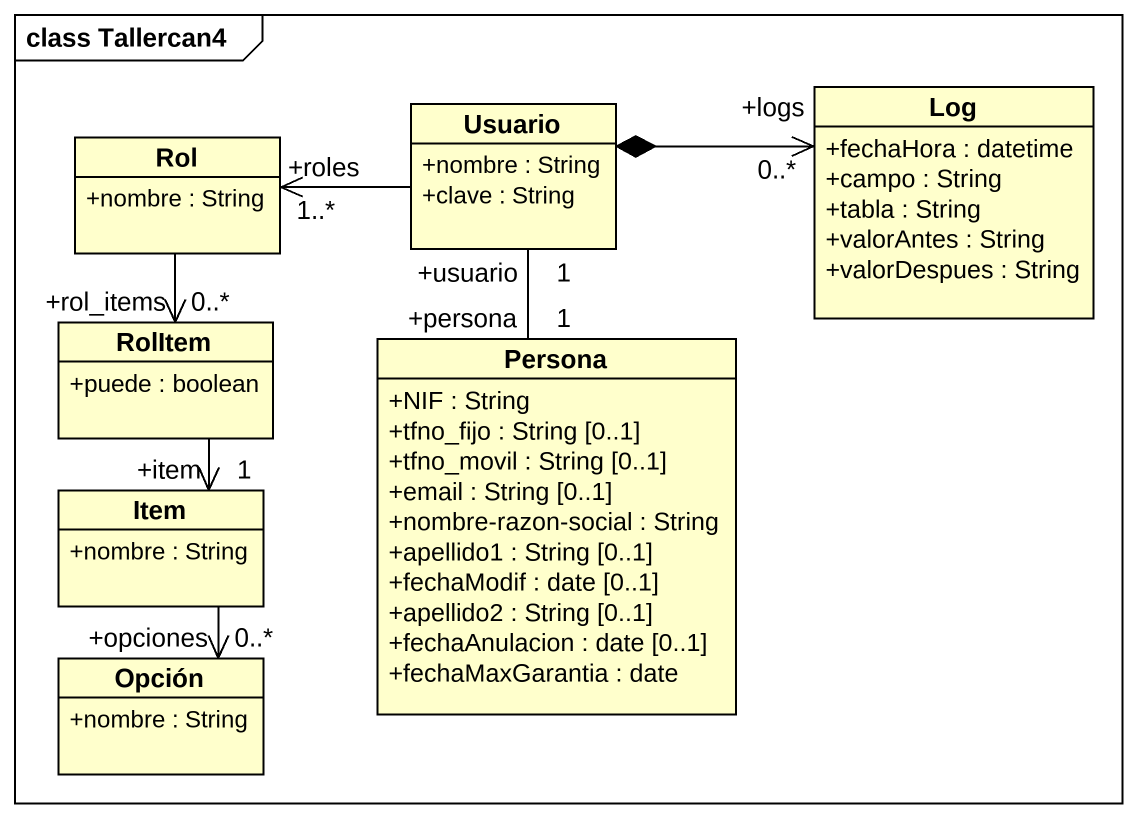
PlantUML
@startuml
mainframe class Tallercan4
hide circle
hide empty members
skinparam classAttributeIconSize 0
class Usuario {
  +nombre : String
  +clave : String
}
class Log {
  +fechaHora : datetime
  +campo : String
  +tabla : String
  +valorAntes : String
  +valorDespues : String
}
class Rol {
  +nombre : String
}
class RolItem {
  +puede : boolean
}
class Persona {
  +NIF : String
  +tfno_fijo : String [0..1]
  +tfno_movil : String [0..1]
  +email : String [0..1]
  +nombre-razon-social : String
  +apellido1 : String [0..1]
  +fechaModif : date [0..1]
  +apellido2 : String [0..1]
  +fechaAnulacion : date [0..1]
  +fechaMaxGarantia : date
}
class Item {
  +nombre : String
}
class Opción {
  +nombre : String
}
Usuario *-right-> "+logs\n0..*" Log
Usuario -left-> "+roles\n1..*" Rol
RolItem "+rol_items\n0..*" <-up- Rol
RolItem --> "+item\n1" Item
Persona "+persona\n1" -up- "+usuario\n1" Usuario
Item --> "+opciones\n0..*" Opción
@enduml
